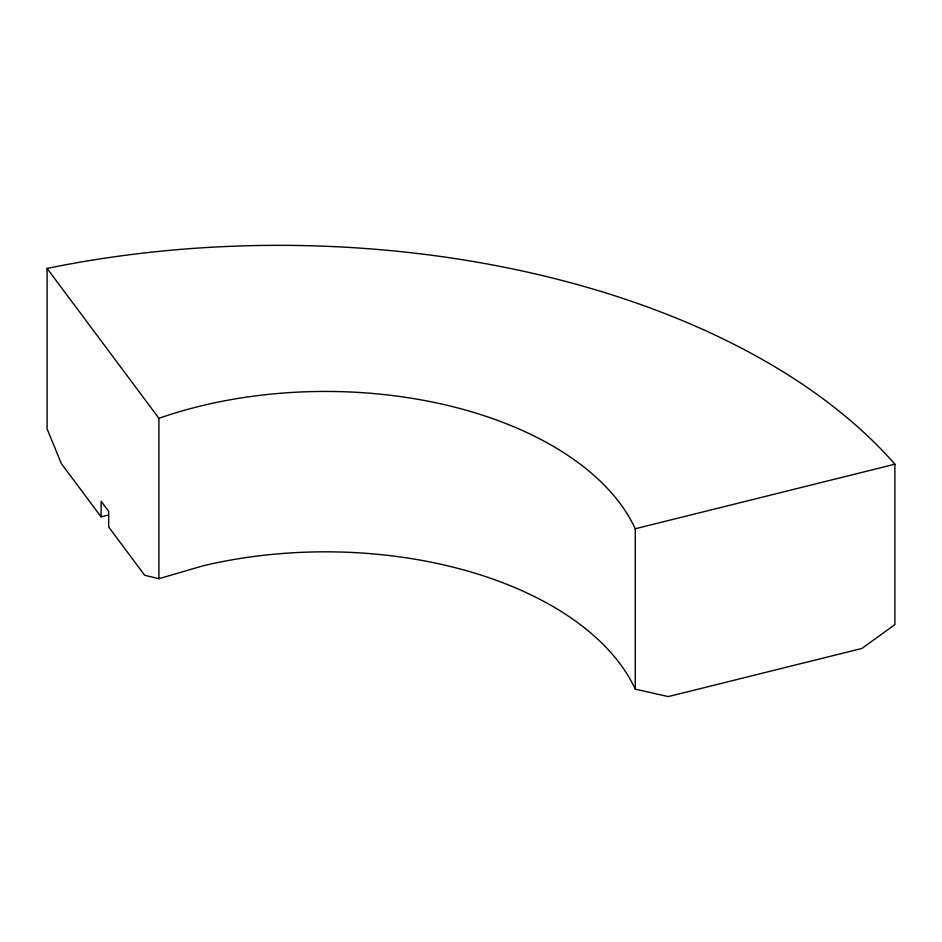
<?xml version="1.0" encoding="UTF-8"?>
<svg xmlns="http://www.w3.org/2000/svg" width="942" height="942" viewBox="0 0 942 942"><rect width="100%" height="100%" fill="white"/><g stroke="black" fill="none" stroke-linecap="round" stroke-linejoin="round"><path stroke-width="1.41" d="M101.112 516.864L101.112 501.215L108.695 511.388L108.695 527.025L144.703 575.303L158.915 578.706L203.119 565.801A320.833 185.233 0 0 1 635.273 689.144L668.29 696.585L861.906 648.449L894.9 624.593L894.9 464.194A690.474 398.643 0 0 0 47.1 268.423L47.1 428.81L61.312 463.511L101.112 516.864L108.189 515.109M47.1 268.423L158.915 418.319A320.833 185.233 0 0 1 635.273 528.756L894.9 464.194M635.273 528.756L635.273 689.144M158.915 418.319L158.915 578.706"/></g></svg>
